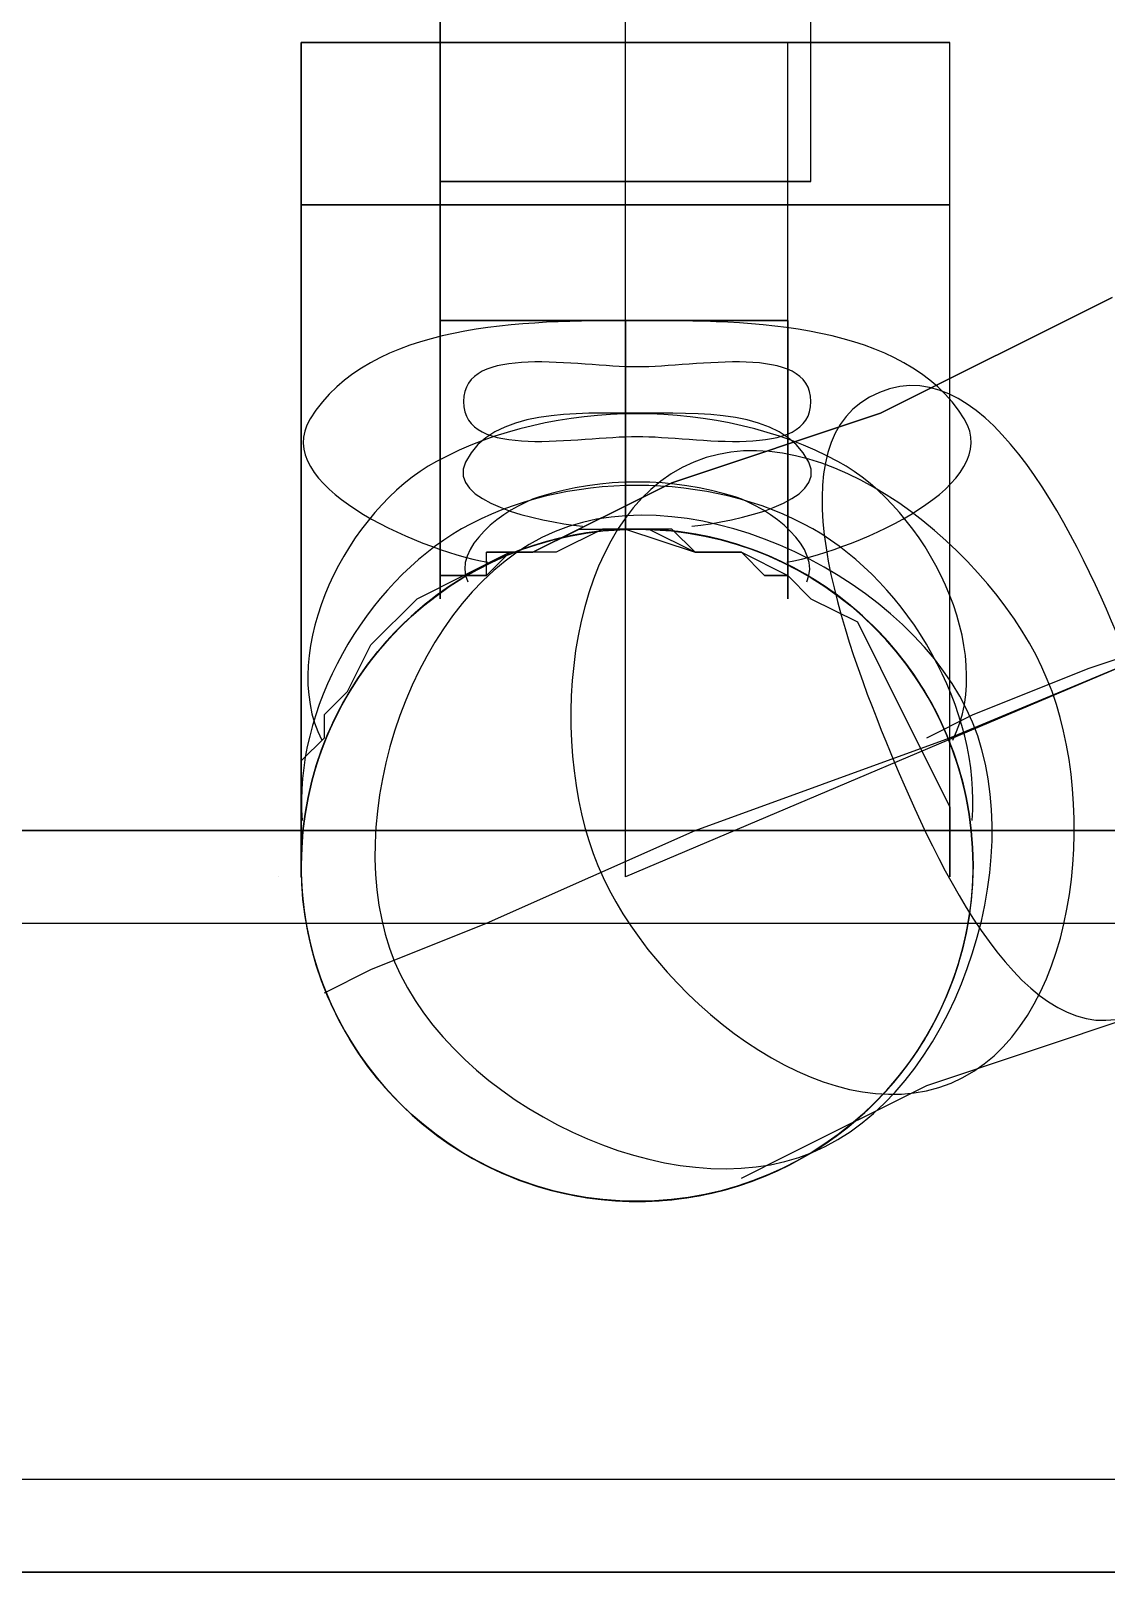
# Model space of a CAD drawing. Header units: metres. Extents: x 114 to 218, y 8 to 180.
# Drawn here: x 181.191 to 181.905, y 75.381 to 76.404 of the extents above; entities that cross this region are included whole.
import ezdxf

# ---------------------------------------------------------------- set-up
doc = ezdxf.new("R2010")
doc.units = ezdxf.units.M
doc.header["$MEASUREMENT"] = 0
for name, color, linetype in [('_Route', 7, 'Continuous'), ('A-2D-I-WALL', 7, 'Continuous'), ('A-3D-I-WALL', 7, 'Continuous'), ('PL-VA-Connector', 7, 'Continuous'), ('PL-VA-Fitting', 7, 'Continuous'), ('PL-VA-Pipe', 7, 'Continuous'), ('PL-WA-Connector', 7, 'Continuous'), ('PL-WA-Fitting', 7, 'Continuous'), ('PL-WA-Pipe', 7, 'Continuous')]:
    doc.layers.add(name, color=color, linetype=linetype)

msp = doc.modelspace()

# ---------------------------------------------------------------- linework, layer by layer
at = {"layer": '_Route', "color": 4, "true_color": 0x00ffff}
for points in [[(181.5863, 75.8421), (181.5863, 95.3923)], [(181.5863, 75.8421), (181.5863, 95.3923)], [(199.3061, 77.6572), (197.8756, 76.2267), (182.4939, 76.2267), (181.5863, 75.8421)], [(199.3061, 77.6572), (197.8756, 76.2267), (182.4939, 76.2267), (181.5863, 75.8421)], [(181.5863, 75.8421), (181.5863, 75.8421)], [(181.5863, 75.8421), (181.5863, 75.8421)]]:
    msp.add_lwpolyline(points, dxfattribs=at)
at = {"layer": 'A-2D-I-WALL', "color": 9, "true_color": 0xbababa}
for points in [[(182.1247, 75.8729), (181.0326, 75.8729)], [(183.5398, 75.4422), (174.4031, 75.4422), (174.4031, 75.8114), (188.8004, 75.8114)], [(174.3416, 75.3807), (183.4783, 75.3807)]]:
    msp.add_lwpolyline(points, dxfattribs=at)
at = {"layer": 'A-3D-I-WALL', "color": 42, "true_color": 0xdda500}
for points in [[(188.8619, 75.3807), (188.8619, 75.8729), (182.5554, 75.8729), (182.1247, 75.8729), (181.0326, 75.8729), (180.6019, 75.8729), (174.3416, 75.8729), (174.3416, 75.3807), (174.3416, 75.4422), (174.3416, 75.8114), (174.3416, 75.8729), (180.6019, 75.8729), (181.0326, 75.8729), (182.1247, 75.8729), (182.5554, 75.8729), (188.8619, 75.8729), (188.8619, 75.8114), (188.8619, 75.4422), (188.8619, 75.3807)], [(181.0326, 75.8729), (181.0326, 75.8114), (182.1247, 75.8114), (182.1247, 75.8729), (181.0326, 75.8729)], [(183.5398, 75.4422), (174.4031, 75.4422), (174.4031, 75.8114), (174.3416, 75.8114), (174.3416, 75.4422), (174.3416, 75.3807), (183.4783, 75.3807), (183.5398, 75.3807), (183.5398, 75.4422)], [(174.3416, 75.3807), (183.4783, 75.3807), (183.9705, 75.3807), (188.8619, 75.3807), (183.9705, 75.3807), (183.4783, 75.3807), (174.3416, 75.3807)]]:
    msp.add_lwpolyline(points, dxfattribs=at)
at = {"layer": 'PL-VA-Connector', "color": 171, "true_color": 0x7f7fff}
for points in [[(181.4633, 76.3036), (181.4633, 76.5189)], [(181.4633, 76.5189), (181.4633, 76.3036)], [(181.4633, 76.3036), (181.4633, 76.5189)], [(181.4633, 76.5189), (181.4633, 76.3036)], [(181.5863, 76.3036), (181.5863, 76.5189)], [(181.5863, 76.3036), (181.5863, 76.5189)], [(181.5863, 76.3036), (181.5863, 76.5189)], [(181.5863, 76.3036), (181.5863, 76.5189)], [(181.7094, 76.3036), (181.7094, 76.5189)], [(181.7094, 76.3036), (181.7094, 76.5189)], [(181.7094, 76.3036), (181.7094, 76.5189)], [(181.7094, 76.3036), (181.7094, 76.5189)], [(181.7094, 76.3959), (181.6633, 76.3959), (181.5863, 76.3959), (181.4941, 76.3959), (181.4633, 76.3959), (181.4941, 76.3959), (181.5863, 76.3959), (181.6633, 76.3959), (181.7094, 76.3959)], [(181.4633, 76.3036), (181.4633, 76.3959)], [(181.4633, 76.3959), (181.4633, 76.3959)], [(181.4633, 76.3959), (181.4633, 76.3036)], [(181.7094, 76.3959), (181.6633, 76.3959), (181.5863, 76.3959), (181.4941, 76.3959), (181.4633, 76.3959), (181.4941, 76.3959), (181.5863, 76.3959), (181.6633, 76.3959), (181.7094, 76.3959)], [(181.4633, 76.3036), (181.4633, 76.3959)], [(181.4633, 76.3959), (181.4633, 76.3959)], [(181.4633, 76.3959), (181.4633, 76.3036)], [(181.5863, 76.3036), (181.5863, 76.3959)], [(181.5863, 76.3036), (181.5863, 76.3959)], [(181.5863, 76.3036), (181.5863, 76.3959)], [(181.5863, 76.3036), (181.5863, 76.3959)], [(181.7094, 76.3036), (181.7094, 76.3959)], [(181.7094, 76.3036), (181.7094, 76.3959)], [(181.7094, 76.3036), (181.7094, 76.3959)], [(181.7094, 76.3036), (181.7094, 76.3959)], [(181.4633, 76.3036), (181.4941, 76.3036), (181.5863, 76.3036), (181.6633, 76.3036), (181.7094, 76.3036), (181.6633, 76.3036), (181.5863, 76.3036), (181.4941, 76.3036), (181.4633, 76.3036), (181.4787, 76.3036), (181.5248, 76.3036), (181.5863, 76.3036), (181.6479, 76.3036), (181.694, 76.3036), (181.7094, 76.3036), (181.694, 76.3036), (181.6479, 76.3036), (181.5863, 76.3036), (181.5248, 76.3036), (181.4787, 76.3036), (181.4633, 76.3036)], [(181.4633, 76.3036), (181.4633, 76.3036)], [(181.4633, 76.3036), (181.4941, 76.3036), (181.5863, 76.3036), (181.6633, 76.3036), (181.7094, 76.3036), (181.6633, 76.3036), (181.5863, 76.3036), (181.4941, 76.3036), (181.4633, 76.3036), (181.4787, 76.3036), (181.5248, 76.3036), (181.5863, 76.3036), (181.6479, 76.3036), (181.694, 76.3036), (181.7094, 76.3036), (181.694, 76.3036), (181.6479, 76.3036), (181.5863, 76.3036), (181.5248, 76.3036), (181.4787, 76.3036), (181.4633, 76.3036)], [(181.4633, 76.3036), (181.4633, 76.3036)], [(181.5863, 76.0729), (181.5863, 76.0729)], [(181.5863, 76.0729), (181.5863, 76.0729)], [(181.5863, 76.0729), (181.5863, 76.0729)], [(181.5863, 76.0729), (181.5863, 76.0729)], [(181.5863, 76.0729), (181.5863, 76.0729)], [(181.5863, 76.0729), (181.5863, 76.0729)], [(181.5863, 76.0729), (181.5863, 76.0729)], [(181.5863, 76.0729), (181.5863, 76.0729)], [(181.5863, 76.0729), (181.5863, 76.0729)], [(181.5863, 76.0729), (181.5863, 76.0729)], [(181.5863, 76.0729), (181.5863, 76.0729)], [(181.5863, 76.0729), (181.5863, 76.0729)], [(181.5863, 76.0729), (181.5863, 76.0729)], [(181.5863, 76.0729), (181.5863, 76.0729)], [(181.5863, 76.0729), (181.5863, 76.0729)], [(181.5863, 76.0729), (181.5863, 76.0729)], [(181.5863, 76.0729), (181.5863, 76.0729)], [(181.5863, 76.0729), (181.5863, 76.0729)], [(181.5863, 76.0729), (181.5863, 76.0729)], [(181.5863, 76.0729), (181.5863, 76.0729)], [(181.5863, 76.0729), (181.5863, 76.0729)], [(181.5863, 76.0729), (181.5863, 76.0729)], [(181.5863, 76.0729), (181.5863, 76.0729)], [(181.5863, 76.0729), (181.5863, 76.0729)], [(181.5863, 76.0729), (181.5863, 76.0729)], [(181.5863, 76.0729), (181.5863, 76.0729)], [(181.5863, 76.0729), (181.5863, 76.0729)], [(181.5863, 76.0729), (181.5863, 76.0729)], [(181.5863, 76.0729), (181.5863, 76.0729)], [(181.5863, 76.0729), (181.5863, 76.0729)], [(181.5863, 76.0729), (181.5863, 76.0729)], [(181.5863, 76.0729), (181.5863, 76.0729)], [(181.3556, 75.8421), (181.3556, 75.8421)], [(181.3556, 75.8421), (181.3556, 75.8421)], [(181.3556, 75.8421), (181.3556, 75.8421)], [(181.3556, 75.8421), (181.3556, 75.8421)], [(181.3556, 75.8421), (181.3556, 75.8421)], [(181.3556, 75.8421), (181.3556, 75.8421)], [(181.3556, 75.8421), (181.3556, 75.8421)], [(181.3556, 75.8421), (181.3556, 75.8421)], [(181.3556, 75.8421), (181.3556, 75.8421)], [(181.3556, 75.8421), (181.3556, 75.8421)], [(181.3556, 75.8421), (181.3556, 75.8421)], [(181.3556, 75.8421), (181.3556, 75.8421)], [(181.3556, 75.8421), (181.3556, 75.8421)], [(181.3556, 75.8421), (181.3556, 75.8421)], [(181.3556, 75.8421), (181.3556, 75.8421)], [(181.3556, 75.8421), (181.3556, 75.8421)], [(181.3556, 75.8421), (181.3556, 75.8421)], [(181.3556, 75.8421), (181.3556, 75.8421)], [(181.3556, 75.8421), (181.3556, 75.8421)], [(181.3556, 75.8421), (181.3556, 75.8421)], [(181.3556, 75.8421), (181.3556, 75.8421)], [(181.3556, 75.8421), (181.3556, 75.8421)], [(181.3556, 75.8421), (181.3556, 75.8421)], [(181.3556, 75.8421), (181.3556, 75.8421)], [(181.8017, 75.8421), (181.8017, 75.8421)], [(181.8017, 75.8421), (181.8017, 75.8421)], [(181.8017, 75.8421), (181.8017, 75.8421)], [(181.8017, 75.8421), (181.8017, 75.8421)], [(181.8017, 75.8421), (181.8017, 75.8421)], [(181.8017, 75.8421), (181.8017, 75.8421)], [(181.8017, 75.8421), (181.8017, 75.8421)], [(181.8017, 75.8421), (181.8017, 75.8421)], [(181.8017, 75.8421), (181.8017, 75.8421)], [(181.8017, 75.8421), (181.8017, 75.8421)], [(181.8017, 75.8421), (181.8017, 75.8421)], [(181.8017, 75.8421), (181.8017, 75.8421)], [(181.8017, 75.8421), (181.8017, 75.8421)], [(181.8017, 75.8421), (181.8017, 75.8421)], [(181.8017, 75.8421), (181.8017, 75.8421)], [(181.8017, 75.8421), (181.8017, 75.8421)], [(181.8171, 75.8421), (181.8171, 75.8421)], [(181.8171, 75.8421), (181.8171, 75.8421)], [(181.8171, 75.8421), (181.8171, 75.8421)], [(181.8171, 75.8421), (181.8171, 75.8421)], [(181.8171, 75.8421), (181.8171, 75.8421)], [(181.8171, 75.8421), (181.8171, 75.8421)], [(181.8171, 75.8421), (181.8171, 75.8421)], [(181.8171, 75.8421), (181.8171, 75.8421)], [(181.5863, 75.6268), (181.5863, 75.6268)], [(181.5863, 75.6268), (181.5863, 75.6268)], [(181.5863, 75.6268), (181.5863, 75.6268)], [(181.5863, 75.6268), (181.5863, 75.6268)], [(181.5863, 75.6268), (181.5863, 75.6268)], [(181.5863, 75.6268), (181.5863, 75.6268)], [(181.5863, 75.6268), (181.5863, 75.6268)], [(181.5863, 75.6268), (181.5863, 75.6268)], [(181.5863, 75.6268), (181.5863, 75.6268)], [(181.5863, 75.6268), (181.5863, 75.6268)], [(181.5863, 75.6268), (181.5863, 75.6268)], [(181.5863, 75.6268), (181.5863, 75.6268)], [(181.5863, 75.6268), (181.5863, 75.6268)], [(181.5863, 75.6268), (181.5863, 75.6268)], [(181.5863, 75.6268), (181.5863, 75.6268)], [(181.5863, 75.6268), (181.5863, 75.6268)], [(181.5863, 75.6268), (181.5863, 75.6268)], [(181.5863, 75.6268), (181.5863, 75.6268)], [(181.5863, 75.6268), (181.5863, 75.6268)], [(181.5863, 75.6268), (181.5863, 75.6268)], [(181.5863, 75.6268), (181.5863, 75.6268)], [(181.5863, 75.6268), (181.5863, 75.6268)], [(181.5863, 75.6268), (181.5863, 75.6268)], [(181.5863, 75.6268), (181.5863, 75.6268)]]:
    msp.add_lwpolyline(points, dxfattribs=at)
msp.add_circle((181.594, 75.8498), 0.223, dxfattribs=at)
msp.add_circle((181.594, 75.8498), 0.223, dxfattribs=at)
msp.add_circle((181.594, 75.8498), 0.223, dxfattribs=at)
msp.add_circle((181.594, 75.8498), 0.223, dxfattribs=at)
msp.add_circle((181.594, 75.8498), 0.223, dxfattribs=at)
msp.add_circle((181.594, 75.8498), 0.223, dxfattribs=at)
msp.add_circle((181.594, 75.8498), 0.223, dxfattribs=at)
msp.add_circle((181.594, 75.8498), 0.223, dxfattribs=at)
msp.add_circle((181.594, 75.8498), 0.223, dxfattribs=at)
msp.add_circle((181.594, 75.8498), 0.223, dxfattribs=at)
msp.add_circle((181.594, 75.8498), 0.223, dxfattribs=at)
msp.add_circle((181.594, 75.8498), 0.223, dxfattribs=at)
msp.add_circle((181.594, 75.8498), 0.223, dxfattribs=at)
msp.add_circle((181.594, 75.8498), 0.223, dxfattribs=at)
msp.add_circle((181.594, 75.8498), 0.223, dxfattribs=at)
msp.add_circle((181.594, 75.8498), 0.223, dxfattribs=at)
msp.add_circle((181.594, 75.8498), 0.223, dxfattribs=at)
msp.add_circle((181.594, 75.8498), 0.223, dxfattribs=at)
msp.add_circle((181.594, 75.8498), 0.223, dxfattribs=at)
msp.add_circle((181.594, 75.8498), 0.223, dxfattribs=at)
msp.add_circle((181.594, 75.8498), 0.223, dxfattribs=at)
msp.add_circle((181.594, 75.8498), 0.223, dxfattribs=at)
msp.add_circle((181.594, 75.8498), 0.223, dxfattribs=at)
msp.add_circle((181.594, 75.8498), 0.223, dxfattribs=at)
msp.add_circle((181.594, 75.8498), 0.223, dxfattribs=at)
msp.add_circle((181.594, 75.8498), 0.223, dxfattribs=at)
msp.add_circle((181.594, 75.8498), 0.223, dxfattribs=at)
msp.add_circle((181.594, 75.8498), 0.223, dxfattribs=at)
msp.add_circle((181.594, 75.8498), 0.223, dxfattribs=at)
msp.add_circle((181.594, 75.8498), 0.223, dxfattribs=at)
msp.add_circle((181.594, 75.8498), 0.223, dxfattribs=at)
msp.add_circle((181.594, 75.8498), 0.223, dxfattribs=at)
msp.add_circle((181.594, 75.8498), 0.223, dxfattribs=at)
msp.add_circle((181.594, 75.8498), 0.223, dxfattribs=at)
msp.add_circle((181.594, 75.8498), 0.223, dxfattribs=at)
msp.add_circle((181.594, 75.8498), 0.223, dxfattribs=at)
msp.add_circle((181.594, 75.8498), 0.223, dxfattribs=at)
msp.add_circle((181.594, 75.8498), 0.223, dxfattribs=at)
msp.add_circle((181.594, 75.8498), 0.223, dxfattribs=at)
msp.add_circle((181.594, 75.8498), 0.223, dxfattribs=at)
msp.add_circle((181.594, 75.8498), 0.223, dxfattribs=at)
msp.add_circle((181.594, 75.8498), 0.223, dxfattribs=at)
msp.add_circle((181.594, 75.8498), 0.223, dxfattribs=at)
msp.add_circle((181.594, 75.8498), 0.223, dxfattribs=at)
msp.add_circle((181.594, 75.8498), 0.223, dxfattribs=at)
msp.add_circle((181.594, 75.8498), 0.223, dxfattribs=at)
msp.add_circle((181.594, 75.8498), 0.223, dxfattribs=at)
msp.add_circle((181.594, 75.8498), 0.223, dxfattribs=at)
at = {"layer": 'PL-VA-Fitting', "color": 171, "true_color": 0x7f7fff}
for points in [[(181.4633, 76.3959), (181.4941, 76.3959), (181.5863, 76.3959), (181.6633, 76.3959), (181.694, 76.3959), (181.6633, 76.3959), (181.5863, 76.3959), (181.4941, 76.3959), (181.4633, 76.3959)], [(181.4633, 76.2113), (181.4633, 76.3959)], [(181.4633, 76.3959), (181.4633, 76.2113)], [(181.4633, 76.3959), (181.4941, 76.3959), (181.5863, 76.3959), (181.6633, 76.3959), (181.694, 76.3959), (181.6633, 76.3959), (181.5863, 76.3959), (181.4941, 76.3959), (181.4633, 76.3959)], [(181.4633, 76.2113), (181.4633, 76.3959)], [(181.4633, 76.3959), (181.4633, 76.2113)], [(181.5863, 76.2113), (181.5863, 76.3959)], [(181.5863, 76.2113), (181.5863, 76.3959)], [(181.5863, 76.3959), (181.5863, 76.3959)], [(181.5863, 76.2113), (181.5863, 76.3959)], [(181.5863, 76.2113), (181.5863, 76.3959)], [(181.5863, 76.3959), (181.5863, 76.3959)], [(181.694, 76.2113), (181.694, 76.3959)], [(181.694, 76.2113), (181.694, 76.3959)], [(181.694, 76.2113), (181.694, 76.3959)], [(181.694, 76.2113), (181.694, 76.3959)], [(181.4941, 76.0575), (181.5248, 76.0575), (181.6171, 76.1036), (181.7556, 76.1498), (181.9094, 76.2267)], [(181.9094, 76.2267), (181.7556, 76.1498), (181.6171, 76.1036), (181.5248, 76.0575), (181.4941, 76.0575)], [(181.4941, 76.0575), (181.5248, 76.0575), (181.6171, 76.1036), (181.7556, 76.1498), (181.9094, 76.2267)], [(181.9094, 76.2267), (181.7556, 76.1498), (181.6171, 76.1036), (181.5248, 76.0575), (181.4941, 76.0575)], [(181.4633, 76.2113), (181.4941, 76.2113), (181.5863, 76.2113), (181.6633, 76.2113), (181.694, 76.2113), (181.6633, 76.2113), (181.5863, 76.2113), (181.4941, 76.2113), (181.4633, 76.2113)], [(181.694, 76.2113), (181.6633, 76.2113), (181.5863, 76.2113), (181.4941, 76.2113), (181.4633, 76.2113), (181.4941, 76.2113), (181.5863, 76.2113), (181.6633, 76.2113), (181.694, 76.2113), (181.694, 76.0267)], [(181.4633, 76.0267), (181.4633, 76.2113)], [(181.4633, 76.2113), (181.4633, 76.0267)], [(181.4633, 76.2113), (181.4941, 76.2113), (181.5863, 76.2113), (181.6633, 76.2113), (181.694, 76.2113), (181.6633, 76.2113), (181.5863, 76.2113), (181.4941, 76.2113), (181.4633, 76.2113)], [(181.694, 76.2113), (181.6633, 76.2113), (181.5863, 76.2113), (181.4941, 76.2113), (181.4633, 76.2113), (181.4941, 76.2113), (181.5863, 76.2113), (181.6633, 76.2113), (181.694, 76.2113), (181.694, 76.0267)], [(181.4633, 76.0267), (181.4633, 76.2113)], [(181.4633, 76.2113), (181.4633, 76.0267)], [(181.5863, 76.0729), (181.5863, 76.2113)], [(181.5863, 76.2113), (181.5863, 76.0729)], [(181.5863, 76.2113), (181.5863, 76.2113)], [(181.5863, 76.0729), (181.5863, 76.2113)], [(181.5863, 76.2113), (181.5863, 76.0729)], [(181.5863, 76.2113), (181.5863, 76.2113)], [(181.694, 76.0267), (181.694, 76.2113)], [(181.694, 76.0267), (181.694, 76.2113)], [(181.5863, 76.0729), (181.6017, 76.0729), (181.6325, 76.0575), (181.6633, 76.0575), (181.6786, 76.0421), (181.694, 76.0421), (181.694, 76.0267), (181.694, 76.0421), (181.6786, 76.0421), (181.6633, 76.0575), (181.6479, 76.0575), (181.6325, 76.0575), (181.6171, 76.0729), (181.5863, 76.0729), (181.571, 76.0729), (181.5402, 76.0575), (181.5248, 76.0575), (181.5094, 76.0575), (181.4941, 76.0421), (181.4787, 76.0421), (181.4633, 76.0421), (181.4633, 76.0267), (181.4633, 76.0421), (181.4787, 76.0421), (181.4941, 76.0421), (181.4941, 76.0575), (181.5248, 76.0575), (181.5556, 76.0729), (181.5863, 76.0729)], [(181.5863, 76.0729), (181.6017, 76.0729), (181.6325, 76.0575), (181.6633, 76.0575), (181.6786, 76.0421), (181.694, 76.0421), (181.694, 76.0267), (181.694, 76.0421), (181.6786, 76.0421), (181.6633, 76.0575), (181.6479, 76.0575), (181.6325, 76.0575), (181.6171, 76.0729), (181.5863, 76.0729), (181.571, 76.0729), (181.5402, 76.0575), (181.5248, 76.0575), (181.5094, 76.0575), (181.4941, 76.0421), (181.4787, 76.0421), (181.4633, 76.0421), (181.4633, 76.0267), (181.4633, 76.0421), (181.4787, 76.0421), (181.4941, 76.0421), (181.4941, 76.0575), (181.5248, 76.0575), (181.5556, 76.0729), (181.5863, 76.0729)], [(181.5863, 76.0729), (181.5863, 76.0729)], [(181.5863, 76.0729), (181.5863, 76.0729)], [(181.5863, 76.0729), (181.5863, 76.0729)], [(181.5863, 76.0729), (181.5863, 76.0729)], [(181.4941, 76.0575), (181.4941, 76.0575)], [(181.4941, 76.0575), (181.4941, 76.0575)], [(181.3864, 75.7652), (181.4172, 75.7806), (181.4941, 75.8114), (181.6325, 75.8729), (181.8017, 75.9344), (181.9863, 76.0113)], [(181.3864, 75.7652), (181.4172, 75.7806), (181.4941, 75.8114), (181.6325, 75.8729), (181.8017, 75.9344), (181.9863, 76.0113)], [(181.7863, 75.9344), (181.8171, 75.9498), (181.894, 75.9806), (181.9863, 76.0113)], [(181.7863, 75.9344), (181.8171, 75.9498), (181.894, 75.9806), (181.9863, 76.0113)], [(181.7863, 75.9344), (181.7863, 75.9344)], [(181.7863, 75.9344), (181.7863, 75.9344)], [(181.7863, 75.9344), (181.7863, 75.9344)], [(181.7863, 75.9344), (181.7863, 75.9344)], [(181.371, 75.8421), (181.371, 75.8421)], [(181.371, 75.8421), (181.371, 75.8421)], [(181.8017, 75.8421), (181.8017, 75.8421)], [(181.8017, 75.8421), (181.8017, 75.8421)], [(181.8017, 75.8421), (181.8017, 75.8421)], [(181.8017, 75.8421), (181.8017, 75.8421)], [(181.6633, 75.6422), (181.694, 75.6576), (181.7863, 75.7037), (181.9247, 75.7499), (182.0786, 75.8114)], [(181.6633, 75.6422), (181.694, 75.6576), (181.7863, 75.7037), (181.9247, 75.7499), (182.0786, 75.8114)], [(181.6633, 75.6422), (181.694, 75.6576), (181.7863, 75.7037), (181.9247, 75.7499), (182.0786, 75.8114)], [(181.6633, 75.6422), (181.694, 75.6576), (181.7863, 75.7037), (181.9247, 75.7499), (182.0786, 75.8114)], [(181.3864, 75.7652), (181.3864, 75.7652)], [(181.3864, 75.7652), (181.3864, 75.7652)], [(181.6633, 75.6422), (181.6633, 75.6422)], [(181.6633, 75.6422), (181.6633, 75.6422)], [(181.5863, 75.6268), (181.5863, 75.6268)], [(181.5863, 75.6268), (181.5863, 75.6268)]]:
    msp.add_lwpolyline(points, dxfattribs=at)
msp.add_circle((181.594, 75.8498), 0.223, dxfattribs=at)
msp.add_circle((181.594, 75.8498), 0.223, dxfattribs=at)
msp.add_circle((181.594, 75.8498), 0.223, dxfattribs=at)
msp.add_circle((181.594, 75.8498), 0.223, dxfattribs=at)
msp.add_circle((181.594, 75.8498), 0.223, dxfattribs=at)
msp.add_circle((181.594, 75.8498), 0.223, dxfattribs=at)
msp.add_circle((181.594, 75.8498), 0.223, dxfattribs=at)
msp.add_circle((181.594, 75.8498), 0.223, dxfattribs=at)
for centre, radius, start, end in [((181.594, 75.8498), 0.2231, 349.7995, 292.5107), ((181.594, 75.8498), 0.2231, 349.7995, 292.5107), ((181.594, 75.8498), 0.2231, 55.2077, 349.8011), ((181.594, 75.8498), 0.2231, 55.2077, 349.8011), ((181.5941, 75.8498), 0.223, 22.5052, 112.5019), ((181.5941, 75.8498), 0.223, 22.5052, 112.5019), ((181.594, 75.8498), 0.2231, 112.4925, 55.2089), ((181.594, 75.8498), 0.2231, 112.4925, 55.2089), ((181.594, 75.8499), 0.2231, 292.4987, 22.4959), ((181.594, 75.8499), 0.2231, 292.4987, 22.4959)]:
    msp.add_arc(centre, radius, start, end, dxfattribs=at)
for points, start_tangent, end_tangent in [([(181.594, 76.1805), (181.4787, 76.1575)], (-1, 0), (0, -1)), ([(181.594, 76.1805), (181.4787, 76.1575)], (-1, 0), (0, -1)), ([(181.7094, 76.1575), (181.594, 76.1805)], (0, 1), (-1, 0)), ([(181.7094, 76.1575), (181.594, 76.1805)], (0, 1), (-1, 0)), ([(181.9183, 75.9899), (181.7548, 76.1636)], (-0.38264, 0.923898), (-0.9238, -0.382876)), ([(181.9183, 75.9899), (181.7548, 76.1636)], (-0.38264, 0.923898), (-0.9238, -0.382876)), ([(181.4787, 76.1575), (181.594, 76.1344)], (0, -1), (1, 0)), ([(181.4787, 76.1575), (181.594, 76.1344)], (0, -1), (1, 0)), ([(181.594, 76.1344), (181.7094, 76.1575)], (1, 0), (0, 1)), ([(181.594, 76.1344), (181.7094, 76.1575)], (1, 0), (0, 1)), ([(181.7548, 76.1636), (181.762, 75.9251)], (-0.923915, -0.382597), (0.382768, -0.923845)), ([(181.7548, 76.1636), (181.762, 75.9251)], (-0.923915, -0.382597), (0.382768, -0.923845)), ([(181.594, 76.1498), (181.4801, 76.1174)], (-1, 0), (-0.436725, -0.899595)), ([(181.594, 76.1498), (181.4801, 76.1174)], (-1, 0), (-0.436725, -0.899595)), ([(181.7079, 76.1174), (181.594, 76.1498)], (-0.437321, 0.899306), (-1, 0)), ([(181.7079, 76.1174), (181.594, 76.1498)], (-0.437321, 0.899306), (-1, 0)), ([(181.8663, 75.9732), (181.6317, 76.1174)], (-0.382556, 0.923932), (-0.92389, -0.382659)), ([(181.8663, 75.9732), (181.6317, 76.1174)], (-0.382556, 0.923932), (-0.92389, -0.382659)), ([(181.4801, 76.1174), (181.5577, 76.0748)], (-0.435966, -0.899963), (0.993949, -0.109843)), ([(181.4801, 76.1174), (181.5577, 76.0748)], (-0.435966, -0.899963), (0.993949, -0.109843)), ([(181.6317, 76.1174), (181.5679, 75.8496)], (-0.923865, -0.382719), (0.382768, -0.923845)), ([(181.6317, 76.1174), (181.5679, 75.8496)], (-0.923865, -0.382719), (0.382768, -0.923845)), ([(181.6304, 76.0748), (181.7079, 76.1174)], (0.993949, 0.109843), (-0.435966, 0.899963)), ([(181.6304, 76.0748), (181.7079, 76.1174)], (0.993949, 0.109843), (-0.435966, 0.899963)), ([(181.659, 76.0943), (181.5291, 76.0943)], (-0.953062, 0.302775), (-0.952994, -0.302989)), ([(181.659, 76.0943), (181.5291, 76.0943)], (-0.953062, 0.302775), (-0.952994, -0.302989)), ([(181.8167, 75.9447), (181.5395, 76.0713)], (-0.382746, 0.923854), (-0.92387, -0.382706)), ([(181.8167, 75.9447), (181.5395, 76.0713)], (-0.382746, 0.923854), (-0.92387, -0.382706)), ([(181.5291, 76.0943), (181.4815, 76.0379)], (-0.95315, -0.302499), (0.435586, -0.900147)), ([(181.5291, 76.0943), (181.4815, 76.0379)], (-0.95315, -0.302499), (0.435586, -0.900147)), ([(181.7066, 76.0379), (181.659, 76.0943)], (0.435586, 0.900147), (-0.95315, 0.302499)), ([(181.7066, 76.0379), (181.659, 76.0943)], (0.435586, 0.900147), (-0.95315, 0.302499)), ([(181.5395, 76.0713), (181.433, 75.7858)], (-0.923894, -0.382649), (0.382534, -0.923941)), ([(181.5395, 76.0713), (181.433, 75.7858)], (-0.923894, -0.382649), (0.382534, -0.923941)), ([(181.8024, 75.7053), (181.8663, 75.9732)], (0.923865, 0.382719), (-0.382768, 0.923845)), ([(181.8024, 75.7053), (181.8663, 75.9732)], (0.923865, 0.382719), (-0.382768, 0.923845)), ([(181.7102, 75.6592), (181.8167, 75.9447)], (0.923917, 0.382593), (-0.382556, 0.923932)), ([(181.7102, 75.6592), (181.8167, 75.9447)], (0.923917, 0.382593), (-0.382556, 0.923932)), ([(181.762, 75.9251), (181.9255, 75.7514)], (0.382556, -0.923932), (0.923905, 0.382621)), ([(181.762, 75.9251), (181.9255, 75.7514)], (0.382556, -0.923932), (0.923905, 0.382621)), ([(181.5679, 75.8496), (181.8024, 75.7053)], (0.382662, -0.923888), (0.92389, 0.382659)), ([(181.5679, 75.8496), (181.8024, 75.7053)], (0.382662, -0.923888), (0.92389, 0.382659)), ([(181.433, 75.7858), (181.7102, 75.6592)], (0.382768, -0.923845), (0.92387, 0.382706)), ([(181.433, 75.7858), (181.7102, 75.6592)], (0.382768, -0.923845), (0.92387, 0.382706))]:
    msp.add_spline(points, degree=3, dxfattribs=dict(at, start_tangent=start_tangent, end_tangent=end_tangent))
at = {"layer": 'PL-VA-Pipe', "color": 171, "true_color": 0x7f7fff}
for points in [[(181.5863, 76.0729), (181.5863, 76.0729)], [(181.5863, 76.0729), (181.5863, 76.0729)], [(181.5863, 76.0729), (181.5863, 76.0729)], [(181.5863, 76.0729), (181.5863, 76.0729)], [(181.371, 75.8421), (181.371, 75.8421)], [(181.371, 75.8421), (181.371, 75.8421)], [(181.371, 75.8421), (181.371, 75.8421)], [(181.371, 75.8421), (181.371, 75.8421)], [(181.8017, 75.8421), (181.8017, 75.8421)], [(181.8017, 75.8421), (181.8017, 75.8421)], [(181.8017, 75.8421), (181.8017, 75.8421)], [(181.8017, 75.8421), (181.8017, 75.8421)], [(181.8017, 75.8421), (181.8017, 75.8421)], [(181.8017, 75.8421), (181.8017, 75.8421)], [(181.5863, 75.6268), (181.5863, 75.6268)], [(181.5863, 75.6268), (181.5863, 75.6268)], [(181.5863, 75.6268), (181.5863, 75.6268)], [(181.5863, 75.6268), (181.5863, 75.6268)]]:
    msp.add_lwpolyline(points, dxfattribs=at)
msp.add_circle((181.594, 75.8498), 0.223, dxfattribs=at)
msp.add_circle((181.594, 75.8498), 0.223, dxfattribs=at)
msp.add_circle((181.594, 75.8498), 0.223, dxfattribs=at)
msp.add_circle((181.594, 75.8498), 0.223, dxfattribs=at)
msp.add_circle((181.594, 75.8498), 0.223, dxfattribs=at)
msp.add_circle((181.594, 75.8498), 0.223, dxfattribs=at)
msp.add_circle((181.594, 75.8498), 0.223, dxfattribs=at)
msp.add_circle((181.594, 75.8498), 0.223, dxfattribs=at)
at = {"layer": 'PL-WA-Connector', "color": 241, "true_color": 0xff7f9f}
for points in [[(181.5863, 76.0729), (181.5863, 76.0729)], [(181.5863, 76.0729), (181.5863, 76.0729)], [(181.5863, 76.0729), (181.5863, 76.0729)], [(181.5863, 76.0729), (181.5863, 76.0729)], [(181.5863, 76.0729), (181.5863, 76.0729)], [(181.5863, 76.0729), (181.5863, 76.0729)], [(181.5863, 76.0729), (181.5863, 76.0729)], [(181.5863, 76.0729), (181.5863, 76.0729)], [(181.5863, 76.0729), (181.5863, 76.0729)], [(181.5863, 76.0729), (181.5863, 76.0729)], [(181.5863, 76.0729), (181.5863, 76.0729)], [(181.5863, 76.0729), (181.5863, 76.0729)], [(181.5863, 76.0729), (181.5863, 76.0729)], [(181.5863, 76.0729), (181.5863, 76.0729)], [(181.5863, 76.0729), (181.5863, 76.0729)], [(181.5863, 76.0729), (181.5863, 76.0729)], [(181.3556, 75.8421), (181.3556, 75.8421)], [(181.3556, 75.8421), (181.3556, 75.8421)], [(181.3556, 75.8421), (181.3556, 75.8421)], [(181.3556, 75.8421), (181.3556, 75.8421)], [(181.3556, 75.8421), (181.3556, 75.8421)], [(181.3556, 75.8421), (181.3556, 75.8421)], [(181.3556, 75.8421), (181.3556, 75.8421)], [(181.3556, 75.8421), (181.3556, 75.8421)], [(181.3556, 75.8421), (181.3556, 75.8421)], [(181.3556, 75.8421), (181.3556, 75.8421)], [(181.3556, 75.8421), (181.3556, 75.8421)], [(181.3556, 75.8421), (181.3556, 75.8421)], [(181.8017, 75.8421), (181.8017, 75.8421)], [(181.8017, 75.8421), (181.8017, 75.8421)], [(181.8017, 75.8421), (181.8017, 75.8421)], [(181.8017, 75.8421), (181.8017, 75.8421)], [(181.8017, 75.8421), (181.8017, 75.8421)], [(181.8017, 75.8421), (181.8017, 75.8421)], [(181.8017, 75.8421), (181.8017, 75.8421)], [(181.8017, 75.8421), (181.8017, 75.8421)], [(181.8171, 75.8421), (181.8171, 75.8421)], [(181.8171, 75.8421), (181.8171, 75.8421)], [(181.8171, 75.8421), (181.8171, 75.8421)], [(181.8171, 75.8421), (181.8171, 75.8421)], [(181.5863, 75.6268), (181.5863, 75.6268)], [(181.5863, 75.6268), (181.5863, 75.6268)], [(181.5863, 75.6268), (181.5863, 75.6268)], [(181.5863, 75.6268), (181.5863, 75.6268)], [(181.5863, 75.6268), (181.5863, 75.6268)], [(181.5863, 75.6268), (181.5863, 75.6268)], [(181.5863, 75.6268), (181.5863, 75.6268)], [(181.5863, 75.6268), (181.5863, 75.6268)], [(181.5863, 75.6268), (181.5863, 75.6268)], [(181.5863, 75.6268), (181.5863, 75.6268)], [(181.5863, 75.6268), (181.5863, 75.6268)], [(181.5863, 75.6268), (181.5863, 75.6268)]]:
    msp.add_lwpolyline(points, dxfattribs=at)
msp.add_circle((181.594, 75.8498), 0.223, dxfattribs=at)
msp.add_circle((181.594, 75.8498), 0.223, dxfattribs=at)
msp.add_circle((181.594, 75.8498), 0.223, dxfattribs=at)
msp.add_circle((181.594, 75.8498), 0.223, dxfattribs=at)
msp.add_circle((181.594, 75.8498), 0.223, dxfattribs=at)
msp.add_circle((181.594, 75.8498), 0.223, dxfattribs=at)
msp.add_circle((181.594, 75.8498), 0.223, dxfattribs=at)
msp.add_circle((181.594, 75.8498), 0.223, dxfattribs=at)
msp.add_circle((181.594, 75.8498), 0.223, dxfattribs=at)
msp.add_circle((181.594, 75.8498), 0.223, dxfattribs=at)
msp.add_circle((181.594, 75.8498), 0.223, dxfattribs=at)
msp.add_circle((181.594, 75.8498), 0.223, dxfattribs=at)
msp.add_circle((181.594, 75.8498), 0.223, dxfattribs=at)
msp.add_circle((181.594, 75.8498), 0.223, dxfattribs=at)
msp.add_circle((181.594, 75.8498), 0.223, dxfattribs=at)
msp.add_circle((181.594, 75.8498), 0.223, dxfattribs=at)
msp.add_circle((181.594, 75.8498), 0.223, dxfattribs=at)
msp.add_circle((181.594, 75.8498), 0.223, dxfattribs=at)
msp.add_circle((181.594, 75.8498), 0.223, dxfattribs=at)
msp.add_circle((181.594, 75.8498), 0.223, dxfattribs=at)
msp.add_circle((181.594, 75.8498), 0.223, dxfattribs=at)
msp.add_circle((181.594, 75.8498), 0.223, dxfattribs=at)
msp.add_circle((181.594, 75.8498), 0.223, dxfattribs=at)
msp.add_circle((181.594, 75.8498), 0.223, dxfattribs=at)
at = {"layer": 'PL-WA-Fitting', "color": 241, "true_color": 0xff7f9f}
for points in [[(181.8017, 76.3959), (181.7709, 76.3959), (181.694, 76.3959), (181.5863, 76.3959), (181.4787, 76.3959), (181.3864, 76.3959), (181.371, 76.3959), (181.3864, 76.3959), (181.4787, 76.3959), (181.5863, 76.3959), (181.694, 76.3959), (181.7709, 76.3959), (181.8017, 76.3959)], [(181.371, 76.2882), (181.371, 76.3959)], [(181.371, 76.3959), (181.371, 76.2882), (181.371, 76.119), (181.371, 75.9806), (181.371, 75.8883), (181.371, 75.8421)], [(181.8017, 76.3959), (181.7709, 76.3959), (181.694, 76.3959), (181.5863, 76.3959), (181.4787, 76.3959), (181.3864, 76.3959), (181.371, 76.3959), (181.3864, 76.3959), (181.4787, 76.3959), (181.5863, 76.3959), (181.694, 76.3959), (181.7709, 76.3959), (181.8017, 76.3959)], [(181.371, 76.2882), (181.371, 76.3959)], [(181.371, 76.3959), (181.371, 76.2882), (181.371, 76.119), (181.371, 75.9806), (181.371, 75.8883), (181.371, 75.8421)], [(181.5863, 76.2882), (181.5863, 76.3959)], [(181.5863, 76.2882), (181.5863, 76.3959)], [(181.5863, 76.3959), (181.5863, 76.3959)], [(181.5863, 76.3959), (181.5863, 76.3959)], [(181.5863, 76.2882), (181.5863, 76.3959)], [(181.5863, 76.2882), (181.5863, 76.3959)], [(181.5863, 76.3959), (181.5863, 76.3959)], [(181.5863, 76.3959), (181.5863, 76.3959)], [(181.8017, 76.2882), (181.8017, 76.3959)], [(181.8017, 76.2882), (181.8017, 76.3959)], [(181.8017, 76.2882), (181.8017, 76.3959)], [(181.8017, 76.2882), (181.8017, 76.3959)], [(181.8017, 76.2882), (181.7709, 76.2882), (181.694, 76.2882), (181.5863, 76.2882), (181.4787, 76.2882), (181.3864, 76.2882), (181.371, 76.2882), (181.3864, 76.2882), (181.4787, 76.2882), (181.5863, 76.2882), (181.694, 76.2882), (181.7709, 76.2882), (181.8017, 76.2882)], [(181.371, 76.2882), (181.3864, 76.2882), (181.4787, 76.2882), (181.5863, 76.2882), (181.694, 76.2882), (181.7709, 76.2882), (181.8017, 76.2882), (181.7709, 76.2882), (181.694, 76.2882), (181.5863, 76.2882), (181.4787, 76.2882), (181.3864, 76.2882), (181.371, 76.2882)], [(181.371, 75.8421), (181.371, 75.8883), (181.371, 75.9806), (181.371, 76.119), (181.371, 76.2882)], [(181.8017, 76.2882), (181.7709, 76.2882), (181.694, 76.2882), (181.5863, 76.2882), (181.4787, 76.2882), (181.3864, 76.2882), (181.371, 76.2882), (181.3864, 76.2882), (181.4787, 76.2882), (181.5863, 76.2882), (181.694, 76.2882), (181.7709, 76.2882), (181.8017, 76.2882)], [(181.371, 76.2882), (181.3864, 76.2882), (181.4787, 76.2882), (181.5863, 76.2882), (181.694, 76.2882), (181.7709, 76.2882), (181.8017, 76.2882), (181.7709, 76.2882), (181.694, 76.2882), (181.5863, 76.2882), (181.4787, 76.2882), (181.3864, 76.2882), (181.371, 76.2882)], [(181.371, 75.8421), (181.371, 75.8883), (181.371, 75.9806), (181.371, 76.119), (181.371, 76.2882)], [(181.5863, 76.0729), (181.5863, 76.2882)], [(181.5863, 76.0729), (181.5863, 76.1036), (181.5863, 76.1805), (181.5863, 76.2882)], [(181.5863, 76.2882), (181.5863, 76.2882)], [(181.5863, 76.0729), (181.5863, 76.2882)], [(181.5863, 76.0729), (181.5863, 76.1036), (181.5863, 76.1805), (181.5863, 76.2882)], [(181.5863, 76.2882), (181.5863, 76.2882)], [(181.8017, 75.8421), (181.8017, 75.8883), (181.8017, 75.9806), (181.8017, 76.119), (181.8017, 76.2882)], [(181.8017, 75.8421), (181.8017, 75.8883), (181.8017, 75.9806), (181.8017, 76.119), (181.8017, 76.2882)], [(181.8017, 75.8421), (181.8017, 75.8883), (181.8017, 75.9806), (181.8017, 76.119), (181.8017, 76.2882)], [(181.8017, 75.8421), (181.8017, 75.8883), (181.8017, 75.9806), (181.8017, 76.119), (181.8017, 76.2882)], [(181.371, 75.8421), (181.371, 75.8575), (181.371, 75.8729), (181.371, 75.8883), (181.371, 75.9191), (181.3864, 75.9344), (181.3864, 75.9498), (181.4018, 75.9652), (181.4172, 75.996), (181.4479, 76.0267), (181.4787, 76.0421), (181.5094, 76.0575), (181.5248, 76.0575), (181.5556, 76.0729), (181.5863, 76.0729), (181.6325, 76.0575), (181.6633, 76.0575), (181.694, 76.0421), (181.7094, 76.0267), (181.7402, 76.0113), (181.7556, 75.9806), (181.7709, 75.9498), (181.7863, 75.9191), (181.8017, 75.8883), (181.8017, 75.8729), (181.8017, 75.8575), (181.8017, 75.8421)], [(181.371, 75.8421), (181.371, 75.8575), (181.371, 75.8729), (181.371, 75.8883), (181.371, 75.9191), (181.3864, 75.9344), (181.3864, 75.9498), (181.4018, 75.9652), (181.4172, 75.996), (181.4479, 76.0267), (181.4787, 76.0421), (181.5094, 76.0575), (181.5248, 76.0575), (181.5556, 76.0729), (181.5863, 76.0729), (181.6325, 76.0575), (181.6633, 76.0575), (181.694, 76.0421), (181.7094, 76.0267), (181.7402, 76.0113), (181.7556, 75.9806), (181.7709, 75.9498), (181.7863, 75.9191), (181.8017, 75.8883), (181.8017, 75.8729), (181.8017, 75.8575), (181.8017, 75.8421)], [(181.5863, 76.0729), (181.5863, 76.0729)], [(181.5863, 76.0729), (181.5863, 76.0729)], [(181.5863, 76.0729), (181.5863, 76.0729)], [(181.5863, 76.0729), (181.5863, 76.0729)], [(181.371, 75.8421), (181.371, 75.8421)], [(181.371, 75.8421), (181.371, 75.8421)], [(181.371, 75.8421), (181.371, 75.8421)], [(181.371, 75.8421), (181.371, 75.8421)], [(181.5863, 75.8421), (181.5863, 75.8421)], [(181.5863, 75.8421), (181.5863, 75.8421)], [(181.8017, 75.8421), (181.8017, 75.8421)], [(181.8017, 75.8421), (181.8017, 75.8421)], [(181.8017, 75.8421), (181.8017, 75.8421)], [(181.8017, 75.8421), (181.8017, 75.8421)], [(181.5863, 75.6268), (181.5863, 75.6268)], [(181.5863, 75.6268), (181.5863, 75.6268)]]:
    msp.add_lwpolyline(points, dxfattribs=at)
msp.add_circle((181.594, 75.8498), 0.223, dxfattribs=at)
msp.add_circle((181.594, 75.8498), 0.223, dxfattribs=at)
msp.add_circle((181.594, 75.8498), 0.223, dxfattribs=at)
msp.add_circle((181.594, 75.8498), 0.223, dxfattribs=at)
msp.add_arc((181.594, 75.8498), 0.223, 0, 180, dxfattribs=at)
msp.add_arc((181.594, 75.8498), 0.223, 0, 180, dxfattribs=at)
msp.add_arc((181.594, 75.8498), 0.223, 0, 180, dxfattribs=at)
msp.add_arc((181.594, 75.8498), 0.223, 0, 180, dxfattribs=at)
for points, start_tangent, end_tangent in [([(181.594, 76.2113), (181.3769, 76.146)], (-1, 0), (-0.525952, -0.850515)), ([(181.594, 76.2113), (181.3769, 76.146)], (-1, 0), (-0.525952, -0.850515)), ([(181.8112, 76.146), (181.594, 76.2113)], (-0.525706, 0.850666), (-1, 0)), ([(181.8112, 76.146), (181.594, 76.2113)], (-0.525706, 0.850666), (-1, 0)), ([(181.7273, 76.1178), (181.4608, 76.1178)], (-0.879993, 0.474986), (-0.880032, -0.474915)), ([(181.7273, 76.1178), (181.4608, 76.1178)], (-0.879993, 0.474986), (-0.880032, -0.474915)), ([(181.3769, 76.146), (181.4948, 76.0509)], (-0.526103, -0.850421), (0.982714, -0.185128)), ([(181.3769, 76.146), (181.4948, 76.0509)], (-0.526103, -0.850421), (0.982714, -0.185128)), ([(181.6933, 76.0509), (181.8112, 76.146)], (0.982714, 0.185128), (-0.526103, 0.850421)), ([(181.6933, 76.0509), (181.8112, 76.146)], (0.982714, 0.185128), (-0.526103, 0.850421)), ([(181.4608, 76.1178), (181.3846, 75.9328)], (-0.880179, -0.474641), (0.450501, -0.892776)), ([(181.4608, 76.1178), (181.3846, 75.9328)], (-0.880179, -0.474641), (0.450501, -0.892776)), ([(181.8035, 75.9328), (181.7273, 76.1178)], (0.450501, 0.892776), (-0.880141, 0.474712)), ([(181.8035, 75.9328), (181.7273, 76.1178)], (0.450501, 0.892776), (-0.880141, 0.474712)), ([(181.7106, 76.073), (181.4775, 76.073)], (-0.86846, 0.49576), (-0.868505, -0.49568)), ([(181.7106, 76.073), (181.4775, 76.073)], (-0.86846, 0.49576), (-0.868505, -0.49568)), ([(181.4775, 76.073), (181.3717, 75.8796)], (-0.8685, -0.49569), (0.084556, -0.996419)), ([(181.4775, 76.073), (181.3717, 75.8796)], (-0.8685, -0.49569), (0.084556, -0.996419)), ([(181.8164, 75.8796), (181.7106, 76.073)], (0.084363, 0.996435), (-0.868545, 0.49561)), ([(181.8164, 75.8796), (181.7106, 76.073)], (0.084363, 0.996435), (-0.868545, 0.49561))]:
    msp.add_spline(points, degree=3, dxfattribs=dict(at, start_tangent=start_tangent, end_tangent=end_tangent))
at = {"layer": 'PL-WA-Pipe', "color": 241, "true_color": 0xff7f9f}
for points in [[(181.5863, 76.0729), (181.5863, 76.0729)], [(181.5863, 76.0729), (181.5863, 76.0729)], [(181.5863, 76.0729), (181.5863, 76.0729)], [(181.5863, 76.0729), (181.5863, 76.0729)], [(181.371, 75.8421), (181.371, 75.8421)], [(181.371, 75.8421), (181.371, 75.8421)], [(181.371, 75.8421), (181.371, 75.8421)], [(181.371, 75.8421), (181.371, 75.8421)], [(181.5863, 75.8421), (181.5863, 75.8421)], [(181.5863, 75.8421), (181.5863, 75.8421)], [(181.5863, 75.8421), (181.5863, 75.8421)], [(181.5863, 75.8421), (181.5863, 75.8421)], [(181.8017, 75.8421), (181.8017, 75.8421)], [(181.8017, 75.8421), (181.8017, 75.8421)], [(181.8017, 75.8421), (181.8017, 75.8421)], [(181.8017, 75.8421), (181.8017, 75.8421)], [(181.8017, 75.8421), (181.8017, 75.8421)], [(181.8017, 75.8421), (181.8017, 75.8421)], [(181.5863, 75.6268), (181.5863, 75.6268)], [(181.5863, 75.6268), (181.5863, 75.6268)], [(181.5863, 75.6268), (181.5863, 75.6268)], [(181.5863, 75.6268), (181.5863, 75.6268)]]:
    msp.add_lwpolyline(points, dxfattribs=at)
msp.add_circle((181.594, 75.8498), 0.223, dxfattribs=at)
msp.add_circle((181.594, 75.8498), 0.223, dxfattribs=at)
msp.add_circle((181.594, 75.8498), 0.223, dxfattribs=at)
msp.add_circle((181.594, 75.8498), 0.223, dxfattribs=at)
msp.add_circle((181.594, 75.8498), 0.223, dxfattribs=at)
msp.add_circle((181.594, 75.8498), 0.223, dxfattribs=at)
msp.add_circle((181.594, 75.8498), 0.223, dxfattribs=at)
msp.add_circle((181.594, 75.8498), 0.223, dxfattribs=at)

doc.saveas('drawing.dxf')
